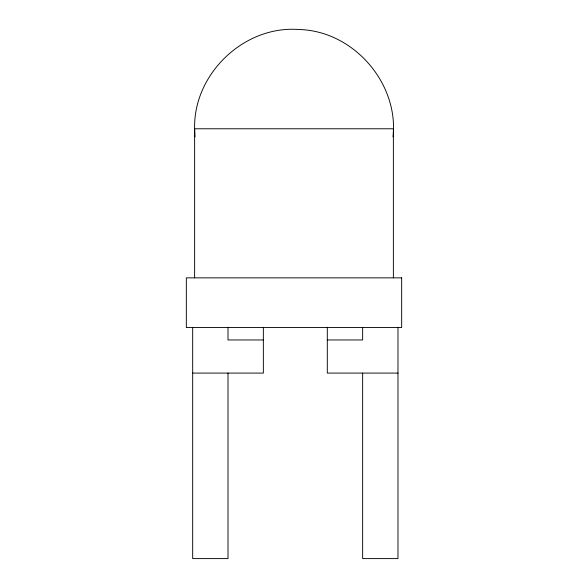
<?xml version="1.0" encoding="UTF-8"?>
<svg xmlns="http://www.w3.org/2000/svg" width="588" height="588" viewBox="0 0 588 588"><rect width="100%" height="100%" fill="white"/><g stroke="black" fill="none" stroke-linecap="round" stroke-linejoin="round"><path stroke-width="0.88" d="M393.027 136.901C398.877 82.981 353.204 30.701 298.873 29.518C244.035 25.262 193.254 74.014 194.621 128.779L194.621 277.859M263.351 339.96L228.012 339.96L228.012 327.31M327.303 339.96L362.642 339.96L362.642 327.31M192.673 373.086L263.351 373.086L263.351 327.31M397.98 373.086L327.303 373.086L327.303 327.31M194.973 136.901L194.621 128.779L393.379 128.779L393.379 277.859M397.98 327.391L397.98 558.6L362.642 558.6L362.642 373.086M228.012 373.086L228.012 558.6L192.673 558.6L192.673 327.391M401.663 277.859L186.337 277.859L186.337 327.545L401.663 327.545L401.663 277.859"/></g></svg>
